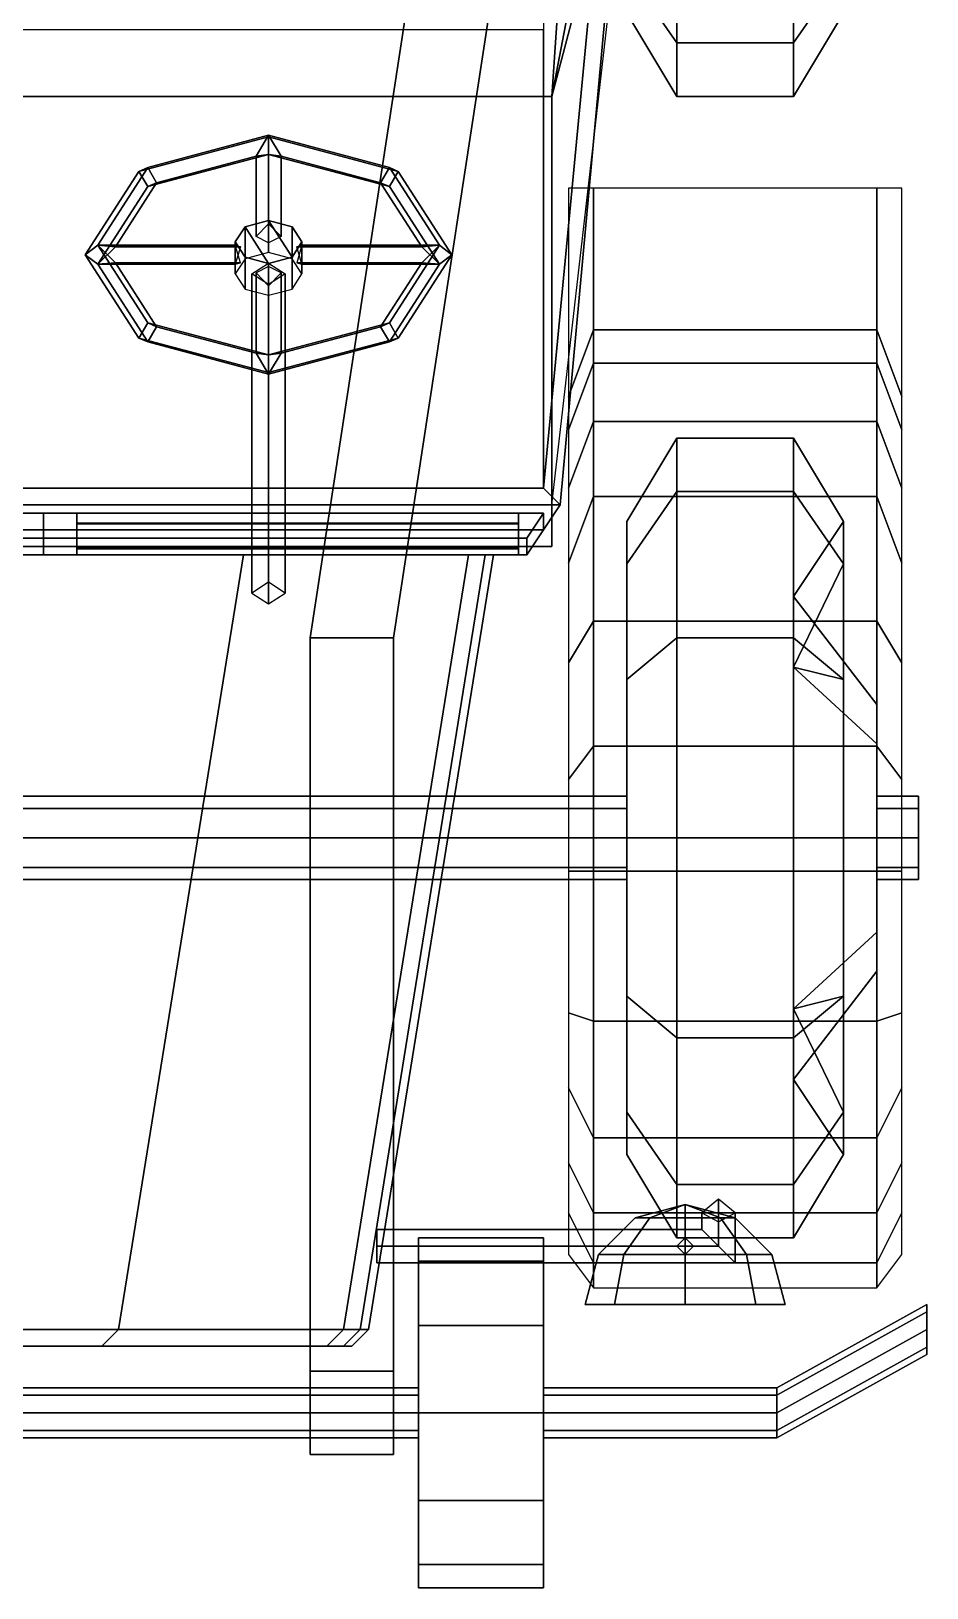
# Model space of a CAD drawing. Header units: millimetres. Extents: x -1 to 1, y -2.8 to 7.2.
# Drawn here: x -0.035 to 1.04, y -2.83 to -0.962 of the extents above; entities that cross this region are included whole.
import ezdxf

# ---------------------------------------------------------------- set-up
doc = ezdxf.new("R2010")
doc.units = ezdxf.units.MM
for name, color, linetype in [('fenders', 6, 'Continuous'), ('frame', 5, 'Continuous'), ('internals', 5, 'Continuous'), ('tent', 1, 'Continuous'), ('wheels', 2, 'Continuous')]:
    doc.layers.add(name, color=color, linetype=linetype)

msp = doc.modelspace()

# ---------------------------------------------------------------- linework, layer by layer
for points in [[(0.7, -0.44, 0.88), (0.6, -1.53, 0.86), (-0.6, -1.53, 0.86), (-0.7, -0.44, 0.88)], [(0.68, -0.46, 1.64), (0.58, -1.51, 1.64), (0.6, -1.53, 1.64), (0.7, -0.44, 1.64)], [(0.6, -1.53, 1.64), (0.6, -1.53, 0.86), (0.7, -0.44, 0.88), (0.7, -0.44, 1.64)], [(-0.58, -1.51, 1.64), (-0.6, -1.53, 1.64), (0.6, -1.53, 1.64), (0.58, -1.51, 1.64)], [(-0.6, -1.53, 1.64), (-0.6, -1.53, 0.86), (0.6, -1.53, 0.86), (0.6, -1.53, 1.64)], [(0.6, -1.53, 1.64), (0.6, -1.53, 0.86), (-0.6, -1.53, 0.86), (-0.6, -1.53, 1.64)], [(-0.56, -1.59, 0.86), (-0.6, -1.53, 0.86), (0.6, -1.53, 0.86), (0.56, -1.59, 0.86)], [(0.58, -1.56, 1.64), (0.6, -1.53, 1.64), (-0.6, -1.53, 1.64), (-0.58, -1.56, 1.64)], [(0.56, -1.59, 0.86), (0.6, -1.53, 0.86), (0.6, -1.53, 1.64), (0.58, -1.56, 1.64)], [(0.58, -1.54, 2.18), (0.58, -1.54, 2.14), (-0.58, -1.54, 2.14), (-0.58, -1.54, 2.18)], [(0.58, -1.54, 2.14), (0.56, -1.57, 2.14), (-0.56, -1.57, 2.14), (-0.58, -1.54, 2.14)], [(-0.58, -1.54, 2.18), (-0.56, -1.57, 2.18), (0.56, -1.57, 2.18), (0.58, -1.54, 2.18)], [(-0.02, -1.54, 2.14), (0.02, -1.54, 2.14), (0.02, -1.56, 1.68), (-0.02, -1.56, 1.68)], [(-0.02, -1.56, 1.68), (-0.02, -1.59, 1.68), (-0.02, -1.57, 2.14), (-0.02, -1.54, 2.14)], [(0.02, -1.54, 2.14), (0.02, -1.57, 2.14), (0.02, -1.59, 1.68), (0.02, -1.56, 1.68)], [(0.55, -1.56, 1.68), (0.55, -1.59, 1.68), (0.55, -1.57, 2.14), (0.55, -1.54, 2.14)], [(0.55, -1.54, 2.14), (0.58, -1.54, 2.14), (0.58, -1.56, 1.68), (0.55, -1.56, 1.68)], [(0.56, -1.57, 2.18), (0.56, -1.57, 2.14), (0.58, -1.54, 2.14), (0.58, -1.54, 2.18)], [(0.58, -1.54, 2.14), (0.56, -1.57, 2.14), (0.56, -1.59, 1.68), (0.58, -1.56, 1.68)], [(0.58, -1.56, 1.68), (0.58, -1.56, 1.64), (-0.58, -1.56, 1.64), (-0.58, -1.56, 1.68)], [(-0.55, -1.56, 1.68), (-0.55, -1.59, 1.68), (-0.02, -1.59, 1.68), (-0.02, -1.56, 1.68)], [(0.02, -1.5522, 1.86), (0.02, -1.5822, 1.86), (0.55, -1.5822, 1.86), (0.55, -1.5522, 1.86)], [(0.55, -1.5522, 1.86), (0.55, -1.553, 1.84), (0.02, -1.553, 1.84), (0.02, -1.5522, 1.86)], [(0.55, -1.553, 1.84), (0.55, -1.583, 1.84), (0.02, -1.583, 1.84), (0.02, -1.553, 1.84)], [(0.02, -1.56, 1.68), (0.02, -1.59, 1.68), (0.55, -1.59, 1.68), (0.55, -1.56, 1.68)], [(0.56, -1.59, 1.68), (0.56, -1.59, 0.86), (0.58, -1.56, 1.64), (0.58, -1.56, 1.68)], [(-0.56, -1.57, 2.18), (-0.56, -1.57, 2.14), (0.56, -1.57, 2.14), (0.56, -1.57, 2.18)], [(-0.02, -1.59, 1.68), (0.02, -1.59, 1.68), (0.02, -1.57, 2.14), (-0.02, -1.57, 2.14)], [(0.02, -1.5822, 1.86), (0.02, -1.583, 1.84), (0.55, -1.583, 1.84), (0.55, -1.5822, 1.86)], [(0.55, -1.59, 1.68), (0.56, -1.59, 1.68), (0.56, -1.57, 2.14), (0.55, -1.57, 2.14)], [(-0.56, -1.59, 1.68), (-0.22, -1.59, 1.59), (0.22, -1.59, 1.59), (0.56, -1.59, 1.68)], [(0.07, -2.52, 1.47), (0.22, -1.59, 1.59), (-0.22, -1.59, 1.59), (-0.07, -2.52, 1.47)], [(0.34, -2.52, 1.43), (0.49, -1.59, 1.55), (0.22, -1.59, 1.59), (0.07, -2.52, 1.47)], [(0.56, -1.59, 1.68), (0.22, -1.59, 1.59), (0.49, -1.59, 1.55), (0.56, -1.59, 1.68)], [(0.36, -2.52, 1.41), (0.51, -1.59, 1.53), (0.49, -1.59, 1.55), (0.34, -2.52, 1.43)], [(0.37, -2.52, 1.37), (0.52, -1.59, 1.49), (0.51, -1.59, 1.53), (0.36, -2.52, 1.41)], [(0.37, -2.52, 0.86), (0.52, -1.59, 0.86), (0.52, -1.59, 1.49), (0.37, -2.52, 1.37)], [(0.56, -1.59, 1.68), (0.49, -1.59, 1.55), (0.51, -1.59, 1.53), (0.56, -1.59, 1.68)], [(0.56, -1.59, 1.68), (0.51, -1.59, 1.53), (0.52, -1.59, 1.49), (0.56, -1.59, 1.68)], [(0.52, -1.59, 0.86), (0.56, -1.59, 0.86), (0.56, -1.59, 1.68), (0.52, -1.59, 1.49)], [(0.75, -2.37, 1.06), (0.69, -2.3861, 1.06), (0.7076, -2.3861, 1.1024), (0.75, -2.37, 1.06)], [(0.75, -2.37, 1.06), (0.7076, -2.3861, 1.0176), (0.69, -2.3861, 1.06), (0.75, -2.37, 1.06)], [(0.75, -2.37, 1.06), (0.7076, -2.3861, 1.1024), (0.75, -2.3861, 1.12), (0.75, -2.37, 1.06)], [(0.75, -2.37, 1.06), (0.75, -2.3861, 1), (0.7076, -2.3861, 1.0176), (0.75, -2.37, 1.06)], [(0.75, -2.37, 1.06), (0.75, -2.3861, 1.12), (0.7924, -2.3861, 1.1024), (0.75, -2.37, 1.06)], [(0.75, -2.37, 1.06), (0.7924, -2.3861, 1.1024), (0.81, -2.3861, 1.06), (0.75, -2.37, 1.06)], [(0.75, -2.37, 1.06), (0.81, -2.3861, 1.06), (0.7924, -2.3861, 1.0176), (0.75, -2.37, 1.06)], [(0.75, -2.37, 1.06), (0.7924, -2.3861, 1.0176), (0.75, -2.3861, 1), (0.75, -2.37, 1.06)], [(0.79, -2.3636, 0.92), (0.77, -2.38, 0.9), (0.77, -2.4, 0.9), (0.79, -2.42, 0.92)], [(0.81, -2.38, 0.9), (0.79, -2.3636, 0.92), (0.79, -2.42, 0.92), (0.81, -2.44, 0.9)], [(0.69, -2.3861, 1.06), (0.6461, -2.43, 1.06), (0.6765, -2.43, 1.1335), (0.7076, -2.3861, 1.1024)], [(0.7076, -2.3861, 1.0176), (0.6765, -2.43, 0.9865), (0.6461, -2.43, 1.06), (0.69, -2.3861, 1.06)], [(0.7076, -2.3861, 1.1024), (0.6765, -2.43, 1.1335), (0.75, -2.43, 1.1639), (0.75, -2.3861, 1.12)], [(0.75, -2.3861, 1), (0.75, -2.43, 0.9561), (0.6765, -2.43, 0.9865), (0.7076, -2.3861, 1.0176)], [(0.75, -2.3861, 1.12), (0.75, -2.43, 1.1639), (0.8235, -2.43, 1.1335), (0.7924, -2.3861, 1.1024)], [(0.7924, -2.3861, 1.0176), (0.8235, -2.43, 0.9865), (0.75, -2.43, 0.9561), (0.75, -2.3861, 1)], [(0.77, -2.38, 0.9), (0.79, -2.3909, 0.88), (0.79, -2.42, 0.88), (0.77, -2.4, 0.9)], [(0.79, -2.3909, 0.88), (0.81, -2.38, 0.9), (0.81, -2.44, 0.9), (0.79, -2.42, 0.88)], [(0.7924, -2.3861, 1.1024), (0.8235, -2.43, 1.1335), (0.8539, -2.43, 1.06), (0.81, -2.3861, 1.06)], [(0.81, -2.3861, 1.06), (0.8539, -2.43, 1.06), (0.8235, -2.43, 0.9865), (0.7924, -2.3861, 1.0176)], [(0.38, -2.42, 0.88), (0.38, -2.4, 0.9), (0.77, -2.4, 0.9), (0.79, -2.42, 0.88)], [(0.38, -2.4, 0.9), (0.38, -2.42, 0.92), (0.79, -2.42, 0.92), (0.77, -2.4, 0.9)], [(0.58, -2.4381, 0.775), (0.58, -2.41, 0.67), (0.43, -2.41, 0.67), (0.43, -2.4381, 0.775)], [(0.58, -2.41, 0.67), (0.58, -2.4381, 0.565), (0.43, -2.4381, 0.565), (0.43, -2.41, 0.67)], [(0.43, -2.4381, 0.775), (0.43, -2.41, 0.67), (0.43, -2.59, 0.67), (0.43, -2.5988, 0.6912)], [(0.43, -2.41, 0.67), (0.43, -2.4381, 0.565), (0.43, -2.5988, 0.6488), (0.43, -2.59, 0.67)], [(0.58, -2.4381, 0.565), (0.58, -2.41, 0.67), (0.58, -2.59, 0.67), (0.58, -2.5988, 0.6488)], [(0.58, -2.41, 0.67), (0.58, -2.4381, 0.775), (0.58, -2.5988, 0.6912), (0.58, -2.59, 0.67)], [(0.75, -2.41, 0.91), (0.74, -2.42, 0.92), (0.74, -2.42, 0.97), (0.75, -2.41, 0.98)], [(0.76, -2.42, 0.92), (0.75, -2.41, 0.91), (0.75, -2.41, 0.98), (0.76, -2.42, 0.97)], [(0.38, -2.44, 0.9), (0.38, -2.42, 0.88), (0.79, -2.42, 0.88), (0.81, -2.44, 0.9)], [(0.38, -2.42, 0.92), (0.38, -2.44, 0.9), (0.81, -2.44, 0.9), (0.79, -2.42, 0.92)], [(0.74, -2.42, 0.92), (0.75, -2.43, 0.91), (0.75, -2.43, 0.96), (0.74, -2.42, 0.97)], [(0.75, -2.43, 0.91), (0.76, -2.42, 0.92), (0.76, -2.42, 0.97), (0.75, -2.43, 0.96)], [(0.58, -2.515, 0.8519), (0.58, -2.4381, 0.775), (0.43, -2.4381, 0.775), (0.43, -2.515, 0.8519)], [(0.58, -2.4381, 0.565), (0.58, -2.515, 0.4881), (0.43, -2.515, 0.4881), (0.43, -2.4381, 0.565)], [(0.43, -2.515, 0.8519), (0.43, -2.4381, 0.775), (0.43, -2.5988, 0.6912)], [(0.43, -2.4381, 0.565), (0.43, -2.515, 0.4881), (0.43, -2.5988, 0.6488)], [(0.58, -2.515, 0.4881), (0.58, -2.4381, 0.565), (0.58, -2.5988, 0.6488)], [(0.58, -2.4381, 0.775), (0.58, -2.515, 0.8519), (0.58, -2.5988, 0.6912)], [(0.6461, -2.43, 1.06), (0.63, -2.49, 1.06), (0.6651, -2.49, 1.1449), (0.6765, -2.43, 1.1335)], [(0.6765, -2.43, 0.9865), (0.6651, -2.49, 0.9751), (0.63, -2.49, 1.06), (0.6461, -2.43, 1.06)], [(0.6765, -2.43, 1.1335), (0.6651, -2.49, 1.1449), (0.75, -2.49, 1.18), (0.75, -2.43, 1.1639)], [(0.75, -2.43, 0.9561), (0.75, -2.49, 0.94), (0.6651, -2.49, 0.9751), (0.6765, -2.43, 0.9865)], [(0.75, -2.43, 1.1639), (0.75, -2.49, 1.18), (0.8349, -2.49, 1.1449), (0.8235, -2.43, 1.1335)], [(0.8235, -2.43, 0.9865), (0.8349, -2.49, 0.9751), (0.75, -2.49, 0.94), (0.75, -2.43, 0.9561)], [(0.8235, -2.43, 1.1335), (0.8349, -2.49, 1.1449), (0.87, -2.49, 1.06), (0.8539, -2.43, 1.06)], [(0.8539, -2.43, 1.06), (0.87, -2.49, 1.06), (0.8349, -2.49, 0.9751), (0.8235, -2.43, 0.9865)], [(0.6651, -2.49, 0.9751), (0.75, -2.49, 0.94), (0.6651, -2.49, 1.1449), (0.63, -2.49, 1.06)], [(0.75, -2.49, 0.94), (0.8349, -2.49, 0.9751), (0.75, -2.49, 1.18), (0.6651, -2.49, 1.1449)], [(0.8349, -2.49, 0.9751), (0.87, -2.49, 1.06), (0.8349, -2.49, 1.1449), (0.75, -2.49, 1.18)], [(0.86, -2.59, 0.67), (0.86, -2.5988, 0.6912), (1.04, -2.4988, 0.6912), (1.04, -2.49, 0.67)], [(0.86, -2.5988, 0.6488), (0.86, -2.59, 0.67), (1.04, -2.49, 0.67), (1.04, -2.4988, 0.6488)], [(0.86, -2.5988, 0.6912), (0.86, -2.62, 0.7), (1.04, -2.52, 0.7), (1.04, -2.4988, 0.6912)], [(0.86, -2.62, 0.64), (0.86, -2.5988, 0.6488), (1.04, -2.4988, 0.6488), (1.04, -2.52, 0.64)], [(1.04, -2.5412, 0.6488), (1.04, -2.49, 0.67), (1.04, -2.4988, 0.6912), (1.04, -2.55, 0.67)], [(1.04, -2.52, 0.64), (1.04, -2.4988, 0.6488), (1.04, -2.49, 0.67), (1.04, -2.5412, 0.6488)], [(1.04, -2.55, 0.67), (1.04, -2.4988, 0.6912), (1.04, -2.52, 0.7), (1.04, -2.5412, 0.6912)], [(0.05, -2.54, 1.45), (0.07, -2.52, 1.47), (-0.07, -2.52, 1.47), (-0.05, -2.54, 1.45)], [(0.32, -2.54, 1.41), (0.34, -2.52, 1.43), (0.07, -2.52, 1.47), (0.05, -2.54, 1.45)], [(0.34, -2.54, 1.39), (0.36, -2.52, 1.41), (0.34, -2.52, 1.43), (0.32, -2.54, 1.41)], [(0.35, -2.54, 1.35), (0.37, -2.52, 1.37), (0.36, -2.52, 1.41), (0.34, -2.54, 1.39)], [(0.35, -2.54, 0.86), (0.37, -2.52, 0.86), (0.37, -2.52, 1.37), (0.35, -2.54, 1.35)], [(0.58, -2.62, 0.88), (0.58, -2.515, 0.8519), (0.43, -2.515, 0.8519), (0.43, -2.62, 0.88)], [(0.58, -2.515, 0.4881), (0.58, -2.62, 0.46), (0.43, -2.62, 0.46), (0.43, -2.515, 0.4881)], [(0.43, -2.62, 0.88), (0.43, -2.515, 0.8519), (0.43, -2.5988, 0.6912), (0.43, -2.62, 0.7)], [(0.43, -2.515, 0.4881), (0.43, -2.62, 0.46), (0.43, -2.62, 0.64), (0.43, -2.5988, 0.6488)], [(0.58, -2.62, 0.46), (0.58, -2.515, 0.4881), (0.58, -2.5988, 0.6488), (0.58, -2.62, 0.64)], [(0.58, -2.515, 0.8519), (0.58, -2.62, 0.88), (0.58, -2.62, 0.7), (0.58, -2.5988, 0.6912)], [(0.86, -2.62, 0.7), (0.86, -2.6412, 0.6912), (1.04, -2.5412, 0.6912), (1.04, -2.52, 0.7)], [(0.86, -2.6412, 0.6488), (0.86, -2.62, 0.64), (1.04, -2.52, 0.64), (1.04, -2.5412, 0.6488)], [(0.35, -2.54, 1.35), (-0.35, -2.54, 1.35), (-0.35, -2.54, 0.86), (0.35, -2.54, 0.86)], [(0.34, -2.54, 1.39), (-0.34, -2.54, 1.39), (-0.35, -2.54, 1.35), (0.35, -2.54, 1.35)], [(0.32, -2.54, 1.41), (-0.32, -2.54, 1.41), (-0.34, -2.54, 1.39), (0.34, -2.54, 1.39)], [(0.05, -2.54, 1.45), (-0.05, -2.54, 1.45), (-0.32, -2.54, 1.41), (0.32, -2.54, 1.41)], [(0.86, -2.6412, 0.6912), (0.86, -2.65, 0.67), (1.04, -2.55, 0.67), (1.04, -2.5412, 0.6912)], [(0.86, -2.65, 0.67), (0.86, -2.6412, 0.6488), (1.04, -2.5412, 0.6488), (1.04, -2.55, 0.67)], [(0.43, -2.5988, 0.6912), (0.43, -2.59, 0.67), (-0.43, -2.59, 0.67), (-0.43, -2.5988, 0.6912)], [(0.43, -2.59, 0.67), (0.43, -2.5988, 0.6488), (-0.43, -2.5988, 0.6488), (-0.43, -2.59, 0.67)], [(0.86, -2.59, 0.67), (0.86, -2.5988, 0.6488), (0.58, -2.5988, 0.6488), (0.58, -2.59, 0.67)], [(0.86, -2.5988, 0.6912), (0.86, -2.59, 0.67), (0.58, -2.59, 0.67), (0.58, -2.5988, 0.6912)], [(0.43, -2.62, 0.7), (0.43, -2.5988, 0.6912), (-0.43, -2.5988, 0.6912), (-0.43, -2.62, 0.7)], [(0.43, -2.5988, 0.6488), (0.43, -2.62, 0.64), (-0.43, -2.62, 0.64), (-0.43, -2.5988, 0.6488)], [(0.86, -2.5988, 0.6488), (0.86, -2.62, 0.64), (0.58, -2.62, 0.64), (0.58, -2.5988, 0.6488)], [(0.86, -2.62, 0.7), (0.86, -2.5988, 0.6912), (0.58, -2.5988, 0.6912), (0.58, -2.62, 0.7)], [(0.43, -2.6412, 0.6912), (0.43, -2.62, 0.7), (-0.43, -2.62, 0.7), (-0.43, -2.6412, 0.6912)], [(0.43, -2.62, 0.64), (0.43, -2.6412, 0.6488), (-0.43, -2.6412, 0.6488), (-0.43, -2.62, 0.64)], [(0.58, -2.725, 0.8519), (0.58, -2.62, 0.88), (0.43, -2.62, 0.88), (0.43, -2.725, 0.8519)], [(0.58, -2.62, 0.46), (0.58, -2.725, 0.4881), (0.43, -2.725, 0.4881), (0.43, -2.62, 0.46)], [(0.43, -2.62, 0.46), (0.43, -2.725, 0.4881), (0.43, -2.6412, 0.6488), (0.43, -2.62, 0.64)], [(0.43, -2.725, 0.8519), (0.43, -2.62, 0.88), (0.43, -2.62, 0.7), (0.43, -2.6412, 0.6912)], [(0.58, -2.725, 0.4881), (0.58, -2.62, 0.46), (0.58, -2.62, 0.64), (0.58, -2.6412, 0.6488)], [(0.58, -2.62, 0.88), (0.58, -2.725, 0.8519), (0.58, -2.6412, 0.6912), (0.58, -2.62, 0.7)], [(0.86, -2.62, 0.64), (0.86, -2.6412, 0.6488), (0.58, -2.6412, 0.6488), (0.58, -2.62, 0.64)], [(0.86, -2.6412, 0.6912), (0.86, -2.62, 0.7), (0.58, -2.62, 0.7), (0.58, -2.6412, 0.6912)], [(0.43, -2.65, 0.67), (0.43, -2.6412, 0.6912), (-0.43, -2.6412, 0.6912), (-0.43, -2.65, 0.67)], [(0.43, -2.6412, 0.6488), (0.43, -2.65, 0.67), (-0.43, -2.65, 0.67), (-0.43, -2.6412, 0.6488)], [(0.43, -2.725, 0.4881), (0.43, -2.8019, 0.565), (0.43, -2.6412, 0.6488)], [(0.43, -2.8019, 0.565), (0.43, -2.83, 0.67), (0.43, -2.65, 0.67), (0.43, -2.6412, 0.6488)], [(0.43, -2.8019, 0.775), (0.43, -2.725, 0.8519), (0.43, -2.6412, 0.6912)], [(0.43, -2.83, 0.67), (0.43, -2.8019, 0.775), (0.43, -2.6412, 0.6912), (0.43, -2.65, 0.67)], [(0.58, -2.8019, 0.565), (0.58, -2.725, 0.4881), (0.58, -2.6412, 0.6488)], [(0.58, -2.725, 0.8519), (0.58, -2.8019, 0.775), (0.58, -2.6412, 0.6912)], [(0.58, -2.83, 0.67), (0.58, -2.8019, 0.565), (0.58, -2.6412, 0.6488), (0.58, -2.65, 0.67)], [(0.58, -2.8019, 0.775), (0.58, -2.83, 0.67), (0.58, -2.65, 0.67), (0.58, -2.6412, 0.6912)], [(0.86, -2.6412, 0.6488), (0.86, -2.65, 0.67), (0.58, -2.65, 0.67), (0.58, -2.6412, 0.6488)], [(0.86, -2.65, 0.67), (0.86, -2.6412, 0.6912), (0.58, -2.6412, 0.6912), (0.58, -2.65, 0.67)], [(0.58, -2.8019, 0.775), (0.58, -2.725, 0.8519), (0.43, -2.725, 0.8519), (0.43, -2.8019, 0.775)], [(0.58, -2.725, 0.4881), (0.58, -2.8019, 0.565), (0.43, -2.8019, 0.565), (0.43, -2.725, 0.4881)], [(0.58, -2.83, 0.67), (0.58, -2.8019, 0.775), (0.43, -2.8019, 0.775), (0.43, -2.83, 0.67)], [(0.58, -2.8019, 0.565), (0.58, -2.83, 0.67), (0.43, -2.83, 0.67), (0.43, -2.8019, 0.565)]]:
    msp.add_3dface(points)
at = {"layer": 'fenders'}
for points in [[(0.61, -1.15, 0.5), (0.61, -1.4, 0.48), (0.64, -1.32, 0.54), (0.64, -1.15, 0.54)], [(0.64, -1.15, 0.54), (0.64, -1.32, 0.54), (0.98, -1.32, 0.54), (0.98, -1.15, 0.54)], [(0.98, -1.15, 0.54), (0.98, -1.32, 0.54), (1.01, -1.4, 0.48), (1.01, -1.15, 0.5)], [(0.61, -1.4, 0.58), (0.61, -1.44, 0.73), (0.64, -1.36, 0.74), (0.64, -1.32, 0.61)], [(0.61, -1.4, 0.48), (0.61, -1.4, 0.58), (0.64, -1.32, 0.61), (0.64, -1.32, 0.54)], [(0.64, -1.32, 0.61), (0.64, -1.36, 0.74), (0.98, -1.36, 0.74), (0.98, -1.32, 0.61)], [(0.64, -1.32, 0.54), (0.64, -1.32, 0.61), (0.98, -1.32, 0.61), (0.98, -1.32, 0.54)], [(0.98, -1.32, 0.61), (0.98, -1.36, 0.74), (1.01, -1.44, 0.73), (1.01, -1.4, 0.58)], [(0.98, -1.32, 0.54), (0.98, -1.32, 0.61), (1.01, -1.4, 0.58), (1.01, -1.4, 0.48)], [(0.61, -1.44, 0.73), (0.61, -1.51, 0.83), (0.64, -1.43, 0.87), (0.64, -1.36, 0.74)], [(0.64, -1.36, 0.74), (0.64, -1.43, 0.87), (0.98, -1.43, 0.87), (0.98, -1.36, 0.74)], [(0.98, -1.36, 0.74), (0.98, -1.43, 0.87), (1.01, -1.51, 0.83), (1.01, -1.44, 0.73)], [(0.61, -1.51, 0.83), (0.61, -1.6, 0.94), (0.64, -1.52, 1), (0.64, -1.43, 0.87)], [(0.64, -1.43, 0.87), (0.64, -1.52, 1), (0.98, -1.52, 1), (0.98, -1.43, 0.87)], [(0.98, -1.43, 0.87), (0.98, -1.52, 1), (1.01, -1.6, 0.94), (1.01, -1.51, 0.83)], [(0.61, -1.6, 0.94), (0.61, -1.72, 1.05), (0.64, -1.67, 1.11), (0.64, -1.52, 1)], [(0.64, -1.52, 1), (0.64, -1.67, 1.11), (0.98, -1.67, 1.11), (0.98, -1.52, 1)], [(0.98, -1.52, 1), (0.98, -1.67, 1.11), (1.01, -1.72, 1.05), (1.01, -1.6, 0.94)], [(0.61, -1.72, 1.05), (0.61, -1.86, 1.11), (0.64, -1.82, 1.17), (0.64, -1.67, 1.11)], [(0.64, -1.67, 1.11), (0.64, -1.82, 1.17), (0.98, -1.82, 1.17), (0.98, -1.67, 1.11)], [(0.98, -1.67, 1.11), (0.98, -1.82, 1.17), (1.01, -1.86, 1.11), (1.01, -1.72, 1.05)], [(0.61, -1.86, 1.11), (0.61, -1.97, 1.11), (0.64, -1.97, 1.17), (0.64, -1.82, 1.17)], [(0.64, -1.82, 1.17), (0.64, -1.97, 1.17), (0.98, -1.97, 1.17), (0.98, -1.82, 1.17)], [(0.98, -1.82, 1.17), (0.98, -1.97, 1.17), (1.01, -1.97, 1.11), (1.01, -1.86, 1.11)], [(0.61, -1.97, 1.11), (0.61, -2.14, 1.05), (0.64, -2.15, 1.11), (0.64, -1.97, 1.17)], [(0.64, -1.97, 1.17), (0.64, -2.15, 1.11), (0.98, -2.15, 1.11), (0.98, -1.97, 1.17)], [(0.98, -1.97, 1.17), (0.98, -2.15, 1.11), (1.01, -2.14, 1.05), (1.01, -1.97, 1.11)], [(0.61, -2.14, 1.05), (0.61, -2.23, 0.99), (0.64, -2.29, 1.01), (0.64, -2.15, 1.11)], [(0.98, -2.15, 1.11), (0.98, -2.29, 1.01), (1.01, -2.23, 0.99), (1.01, -2.14, 1.05)], [(0.64, -2.15, 1.11), (0.64, -2.29, 1.01), (0.98, -2.29, 1.01), (0.98, -2.15, 1.11)], [(0.61, -2.23, 0.99), (0.61, -2.32, 0.88), (0.64, -2.38, 0.9), (0.64, -2.29, 1.01)], [(0.98, -2.29, 1.01), (0.98, -2.38, 0.9), (1.01, -2.32, 0.88), (1.01, -2.23, 0.99)], [(0.64, -2.29, 1.01), (0.64, -2.38, 0.9), (0.98, -2.38, 0.9), (0.98, -2.29, 1.01)], [(0.61, -2.32, 0.88), (0.61, -2.38, 0.77), (0.64, -2.44, 0.79), (0.64, -2.38, 0.9)], [(0.98, -2.38, 0.9), (0.98, -2.44, 0.79), (1.01, -2.38, 0.77), (1.01, -2.32, 0.88)], [(0.61, -2.38, 0.77), (0.61, -2.43, 0.66), (0.64, -2.47, 0.66), (0.64, -2.44, 0.79)], [(0.64, -2.38, 0.9), (0.64, -2.44, 0.79), (0.98, -2.44, 0.79), (0.98, -2.38, 0.9)], [(0.98, -2.44, 0.79), (0.98, -2.47, 0.66), (1.01, -2.43, 0.66), (1.01, -2.38, 0.77)], [(0.64, -2.44, 0.79), (0.64, -2.47, 0.66), (0.98, -2.47, 0.66), (0.98, -2.44, 0.79)]]:
    msp.add_3dface(points, dxfattribs=at)
at = {"layer": 'frame'}
for points in [[(0.3, -1.69, 0.69), (0.3, -1.69, 0.86), (0.45, -0.71, 0.86), (0.45, -0.71, 0.69)], [(0.45, -0.71, 0.86), (0.3, -1.69, 0.86), (0.4, -1.69, 0.86), (0.55, -0.71, 0.86)], [(0.55, -0.71, 0.69), (0.4, -1.69, 0.69), (0.3, -1.69, 0.69), (0.45, -0.71, 0.69)], [(0.55, -0.71, 0.86), (0.4, -1.69, 0.86), (0.4, -1.69, 0.69), (0.55, -0.71, 0.69)], [(0.3, -2.57, 0.62), (0.3, -2.57, 0.72), (0.3, -1.69, 0.86), (0.3, -1.69, 0.69)], [(0.4, -1.69, 0.69), (0.4, -2.57, 0.62), (0.3, -2.57, 0.62), (0.3, -1.69, 0.69)], [(0.3, -1.69, 0.86), (0.3, -2.57, 0.72), (0.4, -2.57, 0.72), (0.4, -1.69, 0.86)], [(0.4, -1.69, 0.86), (0.4, -2.57, 0.72), (0.4, -2.57, 0.62), (0.4, -1.69, 0.69)], [(0.68, -1.8946, 0.4754), (0.68, -1.88, 0.44), (-0.68, -1.88, 0.44), (-0.68, -1.8946, 0.4754)], [(0.68, -1.88, 0.44), (0.68, -1.8946, 0.4046), (-0.68, -1.8946, 0.4046), (-0.68, -1.88, 0.44)], [(0.68, -1.93, 0.49), (0.68, -1.8946, 0.4754), (-0.68, -1.8946, 0.4754), (-0.68, -1.93, 0.49)], [(0.68, -1.8946, 0.4046), (0.68, -1.93, 0.39), (-0.68, -1.93, 0.39), (-0.68, -1.8946, 0.4046)], [(0.68, -1.9654, 0.4754), (0.68, -1.93, 0.49), (-0.68, -1.93, 0.49), (-0.68, -1.9654, 0.4754)], [(0.68, -1.93, 0.39), (0.68, -1.9654, 0.4046), (-0.68, -1.9654, 0.4046), (-0.68, -1.93, 0.39)], [(0.68, -1.98, 0.44), (0.68, -1.9654, 0.4754), (-0.68, -1.9654, 0.4754), (-0.68, -1.98, 0.44)], [(0.68, -1.9654, 0.4046), (0.68, -1.98, 0.44), (-0.68, -1.98, 0.44), (-0.68, -1.9654, 0.4046)], [(0.4, -2.67, 0.72), (0.4, -2.57, 0.72), (0.3, -2.57, 0.72), (0.3, -2.67, 0.72)], [(0.3, -2.57, 0.72), (0.3, -2.57, 0.62), (0.3, -2.67, 0.62), (0.3, -2.67, 0.72)], [(0.3, -2.67, 0.62), (0.3, -2.57, 0.62), (0.4, -2.57, 0.62), (0.4, -2.67, 0.62)], [(0.4, -2.67, 0.62), (0.4, -2.57, 0.62), (0.4, -2.57, 0.72), (0.4, -2.67, 0.72)], [(0.3, -2.67, 0.72), (0.3, -2.67, 0.62), (0.4, -2.67, 0.62), (0.4, -2.67, 0.72)]]:
    msp.add_3dface(points, dxfattribs=at)
at = {"layer": 'internals'}
for points in [[(0.58, -0.96, 0.91), (0.58, -1.51, 0.91), (0.68, -0.46, 0.91), (0.58, -0.55, 0.91)], [(0.58, -1.51, 0.91), (0.58, -1.51, 1.64), (0.68, -0.46, 1.64), (0.68, -0.46, 0.91)], [(-0.58, -0.96, 0.91), (-0.58, -1.51, 0.91), (0.58, -1.51, 0.91), (0.58, -0.96, 0.91)], [(0.25, -1.0867, 1.5926), (0.25, -1.0886, 1.5715), (0.0944, -1.13, 1.6208), (0.105, -1.1253, 1.6386)], [(0.25, -1.0886, 1.5715), (0.25, -1.1097, 1.5733), (0.105, -1.1483, 1.6193), (0.0944, -1.13, 1.6208)], [(0.235, -1.1119, 1.5992), (0.25, -1.0867, 1.5926), (0.105, -1.1253, 1.6386), (0.1156, -1.1436, 1.6371)], [(0.235, -1.2083, 1.7141), (0.25, -1.1928, 1.719), (0.25, -1.0867, 1.5926), (0.235, -1.1119, 1.5992)], [(0.3844, -1.1436, 1.6371), (0.395, -1.1253, 1.6386), (0.25, -1.0867, 1.5926), (0.265, -1.1119, 1.5992)], [(0.395, -1.1253, 1.6386), (0.4056, -1.13, 1.6208), (0.25, -1.0886, 1.5715), (0.25, -1.0867, 1.5926)], [(0.25, -1.1928, 1.719), (0.265, -1.2083, 1.7141), (0.265, -1.1119, 1.5992), (0.25, -1.0867, 1.5926)], [(0.4056, -1.13, 1.6208), (0.395, -1.1483, 1.6193), (0.25, -1.1097, 1.5733), (0.25, -1.0886, 1.5715)], [(0.25, -1.1097, 1.5733), (0.235, -1.1119, 1.5992), (0.1156, -1.1436, 1.6371), (0.105, -1.1483, 1.6193)], [(0.25, -1.2158, 1.6997), (0.235, -1.2083, 1.7141), (0.235, -1.1119, 1.5992), (0.25, -1.1097, 1.5733)], [(0.395, -1.1483, 1.6193), (0.3844, -1.1436, 1.6371), (0.265, -1.1119, 1.5992), (0.25, -1.1097, 1.5733)], [(0.265, -1.2083, 1.7141), (0.25, -1.2158, 1.6997), (0.25, -1.1097, 1.5733), (0.265, -1.1119, 1.5992)], [(0.105, -1.1253, 1.6386), (0.0944, -1.13, 1.6208), (0.03, -1.23, 1.74), (0.045, -1.2185, 1.7496)], [(0.0944, -1.13, 1.6208), (0.105, -1.1483, 1.6193), (0.045, -1.2415, 1.7304), (0.03, -1.23, 1.74)], [(0.1156, -1.1436, 1.6371), (0.105, -1.1253, 1.6386), (0.045, -1.2185, 1.7496), (0.0662, -1.2204, 1.7285)], [(0.4338, -1.2204, 1.7285), (0.455, -1.2185, 1.7496), (0.395, -1.1253, 1.6386), (0.3844, -1.1436, 1.6371)], [(0.455, -1.2185, 1.7496), (0.47, -1.23, 1.74), (0.4056, -1.13, 1.6208), (0.395, -1.1253, 1.6386)], [(0.47, -1.23, 1.74), (0.455, -1.2415, 1.7304), (0.395, -1.1483, 1.6193), (0.4056, -1.13, 1.6208)], [(0.105, -1.1483, 1.6193), (0.1156, -1.1436, 1.6371), (0.0662, -1.2204, 1.7285), (0.045, -1.2415, 1.7304)], [(0.455, -1.2415, 1.7304), (0.4338, -1.2204, 1.7285), (0.3844, -1.1436, 1.6371), (0.395, -1.1483, 1.6193)], [(0.2217, -1.1965, 1.7312), (0.25, -1.189, 1.7222), (0.25, -1.2273, 1.6901), (0.2217, -1.2348, 1.699)], [(0.2783, -1.2329, 1.7745), (0.25, -1.189, 1.7222), (0.2217, -1.1965, 1.7312), (0.25, -1.2404, 1.7835)], [(0.25, -1.189, 1.7222), (0.2783, -1.1965, 1.7312), (0.2783, -1.2348, 1.699), (0.25, -1.2273, 1.6901)], [(0.29, -1.2147, 1.7529), (0.2783, -1.1965, 1.7312), (0.25, -1.189, 1.7222), (0.2783, -1.2329, 1.7745)], [(0.21, -1.2147, 1.7529), (0.2217, -1.1965, 1.7312), (0.2217, -1.2348, 1.699), (0.21, -1.253, 1.7207)], [(0.25, -1.2404, 1.7835), (0.2217, -1.1965, 1.7312), (0.21, -1.2147, 1.7529), (0.2217, -1.2329, 1.7745)], [(0.2783, -1.1965, 1.7312), (0.29, -1.2147, 1.7529), (0.29, -1.253, 1.7207), (0.2783, -1.2348, 1.699)], [(0.045, -1.2185, 1.7496), (0.03, -1.23, 1.74), (0.0944, -1.33, 1.8592), (0.105, -1.3117, 1.8607)], [(0.03, -1.23, 1.74), (0.045, -1.2415, 1.7304), (0.105, -1.3347, 1.8414), (0.0944, -1.33, 1.8592)], [(0.0662, -1.2396, 1.7515), (0.045, -1.2185, 1.7496), (0.105, -1.3117, 1.8607), (0.1156, -1.3164, 1.8429)], [(0.2162, -1.2396, 1.7515), (0.21, -1.2185, 1.7496), (0.045, -1.2185, 1.7496), (0.0662, -1.2396, 1.7515)], [(0.21, -1.2185, 1.7496), (0.2162, -1.2204, 1.7285), (0.0662, -1.2204, 1.7285), (0.045, -1.2185, 1.7496)], [(0.2162, -1.2204, 1.7285), (0.21, -1.2415, 1.7304), (0.045, -1.2415, 1.7304), (0.0662, -1.2204, 1.7285)], [(0.2217, -1.2329, 1.7745), (0.21, -1.2147, 1.7529), (0.21, -1.253, 1.7207), (0.2217, -1.2712, 1.7424)], [(0.25, -1.2404, 1.7835), (0.2217, -1.2329, 1.7745), (0.2217, -1.2712, 1.7424), (0.25, -1.2787, 1.7514)], [(0.2783, -1.2329, 1.7745), (0.25, -1.2404, 1.7835), (0.25, -1.2787, 1.7514), (0.2783, -1.2712, 1.7424)], [(0.29, -1.2147, 1.7529), (0.2783, -1.2329, 1.7745), (0.2783, -1.2712, 1.7424), (0.29, -1.253, 1.7207)], [(0.29, -1.2185, 1.7496), (0.2838, -1.2396, 1.7515), (0.4338, -1.2396, 1.7515), (0.455, -1.2185, 1.7496)], [(0.2838, -1.2204, 1.7285), (0.29, -1.2185, 1.7496), (0.455, -1.2185, 1.7496), (0.4338, -1.2204, 1.7285)], [(0.29, -1.2415, 1.7304), (0.2838, -1.2204, 1.7285), (0.4338, -1.2204, 1.7285), (0.455, -1.2415, 1.7304)], [(0.3844, -1.3164, 1.8429), (0.395, -1.3117, 1.8607), (0.455, -1.2185, 1.7496), (0.4338, -1.2396, 1.7515)], [(0.395, -1.3117, 1.8607), (0.4056, -1.33, 1.8592), (0.47, -1.23, 1.74), (0.455, -1.2185, 1.7496)], [(0.4056, -1.33, 1.8592), (0.395, -1.3347, 1.8414), (0.455, -1.2415, 1.7304), (0.47, -1.23, 1.74)], [(0.045, -1.2415, 1.7304), (0.0662, -1.2396, 1.7515), (0.1156, -1.3164, 1.8429), (0.105, -1.3347, 1.8414)], [(0.21, -1.2415, 1.7304), (0.2162, -1.2396, 1.7515), (0.0662, -1.2396, 1.7515), (0.045, -1.2415, 1.7304)], [(0.23, -1.253, 1.7207), (0.25, -1.2401, 1.7054), (0.25, -1.6231, 1.384), (0.23, -1.636, 1.3993)], [(0.25, -1.2442, 1.7803), (0.235, -1.2517, 1.7659), (0.235, -1.3481, 1.8808), (0.25, -1.3503, 1.9067)], [(0.235, -1.2517, 1.7659), (0.25, -1.2672, 1.761), (0.25, -1.3733, 1.8874), (0.235, -1.3481, 1.8808)], [(0.25, -1.2401, 1.7054), (0.27, -1.253, 1.7207), (0.27, -1.636, 1.3993), (0.25, -1.6231, 1.384)], [(0.265, -1.2517, 1.7659), (0.25, -1.2442, 1.7803), (0.25, -1.3503, 1.9067), (0.265, -1.3481, 1.8808)], [(0.25, -1.2672, 1.761), (0.265, -1.2517, 1.7659), (0.265, -1.3481, 1.8808), (0.25, -1.3733, 1.8874)], [(0.2838, -1.2396, 1.7515), (0.29, -1.2415, 1.7304), (0.455, -1.2415, 1.7304), (0.4338, -1.2396, 1.7515)], [(0.395, -1.3347, 1.8414), (0.3844, -1.3164, 1.8429), (0.4338, -1.2396, 1.7515), (0.455, -1.2415, 1.7304)], [(0.25, -1.2658, 1.736), (0.23, -1.253, 1.7207), (0.23, -1.636, 1.3993), (0.25, -1.6489, 1.4146)], [(0.27, -1.253, 1.7207), (0.25, -1.2658, 1.736), (0.25, -1.6489, 1.4146), (0.27, -1.636, 1.3993)], [(0.105, -1.3117, 1.8607), (0.0944, -1.33, 1.8592), (0.25, -1.3714, 1.9085), (0.25, -1.3503, 1.9067)], [(0.1156, -1.3164, 1.8429), (0.105, -1.3117, 1.8607), (0.25, -1.3503, 1.9067), (0.235, -1.3481, 1.8808)], [(0.105, -1.3347, 1.8414), (0.1156, -1.3164, 1.8429), (0.235, -1.3481, 1.8808), (0.25, -1.3733, 1.8874)], [(0.25, -1.3503, 1.9067), (0.25, -1.3714, 1.9085), (0.4056, -1.33, 1.8592), (0.395, -1.3117, 1.8607)], [(0.265, -1.3481, 1.8808), (0.25, -1.3503, 1.9067), (0.395, -1.3117, 1.8607), (0.3844, -1.3164, 1.8429)], [(0.25, -1.3733, 1.8874), (0.265, -1.3481, 1.8808), (0.3844, -1.3164, 1.8429), (0.395, -1.3347, 1.8414)], [(0.0944, -1.33, 1.8592), (0.105, -1.3347, 1.8414), (0.25, -1.3733, 1.8874), (0.25, -1.3714, 1.9085)], [(0.25, -1.3714, 1.9085), (0.25, -1.3733, 1.8874), (0.395, -1.3347, 1.8414), (0.4056, -1.33, 1.8592)], [(-0.58, -1.51, 0.91), (-0.58, -1.51, 1.64), (0.58, -1.51, 1.64), (0.58, -1.51, 0.91)]]:
    msp.add_3dface(points, dxfattribs=at)
at = {"layer": 'tent'}
for points in [[(-0.63, -0.45, 2.53), (-0.59, -1.04, 2.42), (0.59, -1.04, 2.42), (0.63, -0.45, 2.53)], [(0.63, -0.45, 2.53), (0.59, -1.04, 2.42), (0.59, -1.04, 2.42), (0.68, -0.57, 2.46)], [(0.59, -1.04, 2.42), (0.59, -1.04, 2.42), (0.69, -0.66, 2.325), (0.68, -0.57, 2.46)], [(0.59, -1.04, 2.42), (0.59, -1.53, 2.19), (0.59, -1.53, 2.14), (0.69, -0.66, 2.325)], [(-0.59, -1.04, 2.42), (-0.59, -1.53, 2.19), (0.59, -1.53, 2.19), (0.59, -1.04, 2.42)], [(-0.59, -1.53, 2.19), (-0.59, -1.58, 2.19), (0.59, -1.58, 2.19), (0.59, -1.53, 2.19)], [(0.59, -1.53, 2.19), (0.59, -1.58, 2.19), (0.59, -1.58, 2.14), (0.59, -1.53, 2.14)], [(-0.59, -1.58, 2.14), (0.59, -1.58, 2.14), (0.59, -1.58, 2.19), (-0.59, -1.58, 2.19)]]:
    msp.add_3dface(points, dxfattribs=at)
at = {"layer": 'wheels'}
for points in [[(0.74, -0.8, 0.4043), (0.74, -0.9757, 0.58), (0.68, -0.8891, 0.63), (0.68, -0.75, 0.4909)], [(0.74, -0.9757, 1.06), (0.74, -0.8, 1.2357), (0.68, -0.75, 1.1491), (0.68, -0.8891, 1.01)], [(0.88, -0.9757, 0.58), (0.88, -0.8, 0.4043), (0.94, -0.75, 0.4909), (0.94, -0.8891, 0.63)], [(0.88, -0.8, 1.2357), (0.88, -0.9757, 1.06), (0.94, -0.8891, 1.01), (0.94, -0.75, 1.1491)], [(0.74, -0.9757, 0.58), (0.74, -0.8, 0.4043), (0.88, -0.8, 0.4043), (0.88, -0.9757, 0.58)], [(0.74, -0.8, 1.2357), (0.74, -0.9757, 1.06), (0.88, -0.9757, 1.06), (0.88, -0.8, 1.2357)], [(0.74, -0.9757, 0.58), (0.74, -1.04, 0.82), (0.68, -0.94, 0.82), (0.68, -0.8891, 0.63)], [(0.74, -1.04, 0.82), (0.74, -0.9757, 1.06), (0.68, -0.8891, 1.01), (0.68, -0.94, 0.82)], [(0.88, -1.04, 0.82), (0.88, -0.9757, 0.58), (0.94, -0.8891, 0.63), (0.94, -0.94, 0.82)], [(0.88, -0.9757, 1.06), (0.88, -1.04, 0.82), (0.94, -0.94, 0.82), (0.94, -0.8891, 1.01)], [(0.74, -1.04, 0.82), (0.74, -0.9757, 0.58), (0.88, -0.9757, 0.58), (0.88, -1.04, 0.82)], [(0.74, -0.9757, 1.06), (0.74, -1.04, 0.82), (0.88, -1.04, 0.82), (0.88, -0.9757, 1.06)], [(0.74, -1.45, 0.44), (0.74, -1.5143, 0.2), (0.68, -1.6009, 0.25), (0.68, -1.55, 0.44)], [(0.74, -1.5143, 0.68), (0.74, -1.45, 0.44), (0.68, -1.55, 0.44), (0.68, -1.6009, 0.63)], [(0.74, -1.5143, 0.2), (0.74, -1.45, 0.44), (0.88, -1.45, 0.44), (0.88, -1.5143, 0.2)], [(0.74, -1.45, 0.44), (0.74, -1.5143, 0.68), (0.88, -1.5143, 0.68), (0.88, -1.45, 0.44)], [(0.88, -1.5143, 0.2), (0.88, -1.45, 0.44), (0.94, -1.55, 0.44), (0.94, -1.6009, 0.25)], [(0.88, -1.45, 0.44), (0.88, -1.5143, 0.68), (0.94, -1.6009, 0.63), (0.94, -1.55, 0.44)], [(0.74, -1.5143, 0.2), (0.74, -1.69, 0.0243), (0.68, -1.74, 0.1109), (0.68, -1.6009, 0.25)], [(0.74, -1.69, 0.8557), (0.74, -1.5143, 0.68), (0.68, -1.6009, 0.63), (0.68, -1.74, 0.7691)], [(0.74, -1.69, 0.0243), (0.74, -1.5143, 0.2), (0.88, -1.5143, 0.2), (0.88, -1.69, 0.0243)], [(0.74, -1.5143, 0.68), (0.74, -1.69, 0.8557), (0.88, -1.69, 0.8557), (0.88, -1.5143, 0.68)], [(0.88, -1.69, 0.0243), (0.88, -1.5143, 0.2), (0.94, -1.6009, 0.25), (0.94, -1.74, 0.1109)], [(0.88, -1.5143, 0.68), (0.88, -1.69, 0.8557), (0.94, -1.74, 0.7691), (0.94, -1.6009, 0.63)], [(0.68, -2.2591, 0.63), (0.68, -1.55, 0.44), (0.68, -1.6009, 0.25), (0.68, -2.31, 0.44)], [(0.68, -2.12, 0.7691), (0.68, -1.6009, 0.63), (0.68, -1.55, 0.44), (0.68, -2.2591, 0.63)], [(0.94, -1.6009, 0.25), (0.94, -1.55, 0.44), (0.88, -1.64, 0.44), (0.88, -1.7249, 0.2349)], [(0.94, -1.55, 0.44), (0.94, -1.6009, 0.63), (0.88, -1.7249, 0.6451), (0.88, -1.64, 0.44)], [(0.68, -2.31, 0.44), (0.68, -1.6009, 0.25), (0.68, -1.74, 0.1109), (0.68, -2.2591, 0.25)], [(0.68, -1.93, 0.82), (0.68, -1.74, 0.7691), (0.68, -1.6009, 0.63), (0.68, -2.12, 0.7691)], [(0.94, -1.74, 0.1109), (0.94, -1.6009, 0.25), (0.88, -1.7249, 0.2349)], [(0.94, -1.6009, 0.63), (0.94, -1.74, 0.7691), (0.88, -1.7249, 0.6451)], [(0.88, -1.7249, 0.2349), (0.88, -1.64, 0.44), (0.98, -1.77, 0.44), (0.98, -1.8169, 0.3269)], [(0.88, -1.64, 0.44), (0.88, -1.7249, 0.6451), (0.98, -1.8169, 0.5531), (0.98, -1.77, 0.44)], [(0.74, -1.69, 0.0243), (0.74, -1.93, -0.04), (0.68, -1.93, 0.06), (0.68, -1.74, 0.1109)], [(0.74, -1.93, 0.92), (0.74, -1.69, 0.8557), (0.68, -1.74, 0.7691), (0.68, -1.93, 0.82)], [(0.74, -1.93, -0.04), (0.74, -1.69, 0.0243), (0.88, -1.69, 0.0243), (0.88, -1.93, -0.04)], [(0.74, -1.69, 0.8557), (0.74, -1.93, 0.92), (0.88, -1.93, 0.92), (0.88, -1.69, 0.8557)], [(0.88, -1.93, -0.04), (0.88, -1.69, 0.0243), (0.94, -1.74, 0.1109), (0.94, -1.93, 0.06)], [(0.88, -1.69, 0.8557), (0.88, -1.93, 0.92), (0.94, -1.93, 0.82), (0.94, -1.74, 0.7691)], [(0.88, -1.93, 0.15), (0.88, -1.7249, 0.2349), (0.98, -1.8169, 0.3269), (0.98, -1.93, 0.28)], [(0.94, -1.93, 0.06), (0.94, -1.74, 0.1109), (0.88, -1.7249, 0.2349), (0.88, -1.93, 0.15)], [(0.94, -1.74, 0.7691), (0.94, -1.93, 0.82), (0.88, -1.93, 0.73), (0.88, -1.7249, 0.6451)], [(0.88, -1.7249, 0.6451), (0.88, -1.93, 0.73), (0.98, -1.93, 0.6), (0.98, -1.8169, 0.5531)], [(0.68, -2.2591, 0.25), (0.68, -1.74, 0.1109), (0.68, -1.93, 0.06), (0.68, -2.12, 0.1109)], [(0.98, -1.77, 0.44), (0.98, -1.8169, 0.5531), (0.98, -1.8946, 0.4754), (0.98, -1.88, 0.44)], [(0.98, -1.8169, 0.3269), (0.98, -1.77, 0.44), (0.98, -1.88, 0.44), (0.98, -1.8946, 0.4046)], [(0.98, -1.8169, 0.5531), (0.98, -1.93, 0.6), (0.98, -1.93, 0.49), (0.98, -1.8946, 0.4754)], [(0.98, -1.93, 0.28), (0.98, -1.8169, 0.3269), (0.98, -1.8946, 0.4046), (0.98, -1.93, 0.39)], [(0.98, -1.8946, 0.4046), (0.98, -1.88, 0.44), (1.03, -1.88, 0.44), (1.03, -1.8946, 0.4046)], [(0.98, -1.88, 0.44), (0.98, -1.8946, 0.4754), (1.03, -1.8946, 0.4754), (1.03, -1.88, 0.44)], [(1.03, -1.9654, 0.4046), (1.03, -1.88, 0.44), (1.03, -1.8946, 0.4754), (1.03, -1.98, 0.44)], [(1.03, -1.93, 0.39), (1.03, -1.8946, 0.4046), (1.03, -1.88, 0.44), (1.03, -1.9654, 0.4046)], [(0.98, -1.93, 0.39), (0.98, -1.8946, 0.4046), (1.03, -1.8946, 0.4046), (1.03, -1.93, 0.39)], [(0.98, -1.8946, 0.4754), (0.98, -1.93, 0.49), (1.03, -1.93, 0.49), (1.03, -1.8946, 0.4754)], [(1.03, -1.98, 0.44), (1.03, -1.8946, 0.4754), (1.03, -1.93, 0.49), (1.03, -1.9654, 0.4754)], [(0.74, -1.93, -0.04), (0.74, -2.17, 0.0243), (0.68, -2.12, 0.1109), (0.68, -1.93, 0.06)], [(0.74, -2.17, 0.8557), (0.74, -1.93, 0.92), (0.68, -1.93, 0.82), (0.68, -2.12, 0.7691)], [(0.74, -2.17, 0.0243), (0.74, -1.93, -0.04), (0.88, -1.93, -0.04), (0.88, -2.17, 0.0243)], [(0.74, -1.93, 0.92), (0.74, -2.17, 0.8557), (0.88, -2.17, 0.8557), (0.88, -1.93, 0.92)], [(0.88, -2.1351, 0.2349), (0.88, -1.93, 0.15), (0.98, -1.93, 0.28), (0.98, -2.0431, 0.3269)], [(0.88, -2.17, 0.0243), (0.88, -1.93, -0.04), (0.94, -1.93, 0.06), (0.94, -2.12, 0.1109)], [(0.94, -2.12, 0.1109), (0.94, -1.93, 0.06), (0.88, -1.93, 0.15), (0.88, -2.1351, 0.2349)], [(0.94, -1.93, 0.82), (0.94, -2.12, 0.7691), (0.88, -2.1351, 0.6451), (0.88, -1.93, 0.73)], [(0.88, -1.93, 0.73), (0.88, -2.1351, 0.6451), (0.98, -2.0431, 0.5531), (0.98, -1.93, 0.6)], [(0.88, -1.93, 0.92), (0.88, -2.17, 0.8557), (0.94, -2.12, 0.7691), (0.94, -1.93, 0.82)], [(0.98, -1.93, 0.6), (0.98, -2.0431, 0.5531), (0.98, -1.9654, 0.4754), (0.98, -1.93, 0.49)], [(0.98, -2.0431, 0.3269), (0.98, -1.93, 0.28), (0.98, -1.93, 0.39), (0.98, -1.9654, 0.4046)], [(0.98, -1.9654, 0.4046), (0.98, -1.93, 0.39), (1.03, -1.93, 0.39), (1.03, -1.9654, 0.4046)], [(0.98, -1.93, 0.49), (0.98, -1.9654, 0.4754), (1.03, -1.9654, 0.4754), (1.03, -1.93, 0.49)], [(0.98, -2.0431, 0.5531), (0.98, -2.09, 0.44), (0.98, -1.98, 0.44), (0.98, -1.9654, 0.4754)], [(0.98, -2.09, 0.44), (0.98, -2.0431, 0.3269), (0.98, -1.9654, 0.4046), (0.98, -1.98, 0.44)], [(0.98, -1.98, 0.44), (0.98, -1.9654, 0.4046), (1.03, -1.9654, 0.4046), (1.03, -1.98, 0.44)], [(0.98, -1.9654, 0.4754), (0.98, -1.98, 0.44), (1.03, -1.98, 0.44), (1.03, -1.9654, 0.4754)], [(0.88, -2.22, 0.44), (0.88, -2.1351, 0.2349), (0.98, -2.0431, 0.3269), (0.98, -2.09, 0.44)], [(0.88, -2.1351, 0.6451), (0.88, -2.22, 0.44), (0.98, -2.09, 0.44), (0.98, -2.0431, 0.5531)], [(0.74, -2.17, 0.0243), (0.74, -2.3457, 0.2), (0.68, -2.2591, 0.25), (0.68, -2.12, 0.1109)], [(0.74, -2.3457, 0.68), (0.74, -2.17, 0.8557), (0.68, -2.12, 0.7691), (0.68, -2.2591, 0.63)], [(0.88, -2.3457, 0.2), (0.88, -2.17, 0.0243), (0.94, -2.12, 0.1109), (0.94, -2.2591, 0.25)], [(0.94, -2.2591, 0.25), (0.94, -2.12, 0.1109), (0.88, -2.1351, 0.2349)], [(0.88, -2.17, 0.8557), (0.88, -2.3457, 0.68), (0.94, -2.2591, 0.63), (0.94, -2.12, 0.7691)], [(0.94, -2.12, 0.7691), (0.94, -2.2591, 0.63), (0.88, -2.1351, 0.6451)], [(0.94, -2.31, 0.44), (0.94, -2.2591, 0.25), (0.88, -2.1351, 0.2349), (0.88, -2.22, 0.44)], [(0.94, -2.2591, 0.63), (0.94, -2.31, 0.44), (0.88, -2.22, 0.44), (0.88, -2.1351, 0.6451)], [(0.74, -2.3457, 0.2), (0.74, -2.17, 0.0243), (0.88, -2.17, 0.0243), (0.88, -2.3457, 0.2)], [(0.74, -2.17, 0.8557), (0.74, -2.3457, 0.68), (0.88, -2.3457, 0.68), (0.88, -2.17, 0.8557)], [(0.74, -2.3457, 0.2), (0.74, -2.41, 0.44), (0.68, -2.31, 0.44), (0.68, -2.2591, 0.25)], [(0.74, -2.41, 0.44), (0.74, -2.3457, 0.68), (0.68, -2.2591, 0.63), (0.68, -2.31, 0.44)], [(0.88, -2.41, 0.44), (0.88, -2.3457, 0.2), (0.94, -2.2591, 0.25), (0.94, -2.31, 0.44)], [(0.88, -2.3457, 0.68), (0.88, -2.41, 0.44), (0.94, -2.31, 0.44), (0.94, -2.2591, 0.63)], [(0.74, -2.41, 0.44), (0.74, -2.3457, 0.2), (0.88, -2.3457, 0.2), (0.88, -2.41, 0.44)], [(0.74, -2.3457, 0.68), (0.74, -2.41, 0.44), (0.88, -2.41, 0.44), (0.88, -2.3457, 0.68)]]:
    msp.add_3dface(points, dxfattribs=at)

doc.saveas('drawing.dxf')
